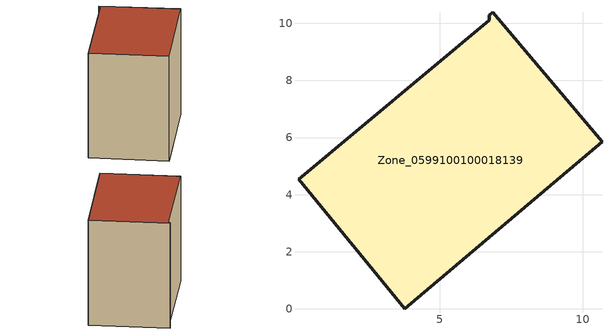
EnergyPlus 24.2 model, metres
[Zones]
Zone_0599100100018139
 floor ground (C_G): 0.05,4.53 6.73,10.11 6.72,10.28 6.86,10.39 10.68,5.85 3.77,0 z0
 wall outside (C_F): 3.77,0 10.68,5.85 6.86,10.39 6.72,10.28 6.73,10.11 0.05,4.53 3.77,0 z0:8.15
 roof outside (C_R): 6.73,10.11 0.05,4.53 3.77,0 10.68,5.85 6.86,10.39 6.72,10.28 z8.15
[BUILDING]
Pand.0599100100018139: North Axis=0; Terrain=City; Loads Convergence Tolerance Value=0.04; Temperature Convergence Tolerance Value=0.4; Solar Distribution=FullExterior; Maximum Number of Warmup Days=25; Minimum Number of Warmup Days=1
[Site:Location]
Rotterdam.The.Hague.AP_ZH_NLD Design_Conditions: Latitude=51.96; Longitude=4.45; Time Zone=1; Elevation=-4.5
[SITE:GROUNDTEMPERATURE:BUILDINGSURFACE]
18, 18, 18, 18, 18, 18, 18, 18, 18, 18, 18, 18
[MATERIAL] Thermal Absorptance=0.9; Solar Absorptance=0.7; Visible Absorptance=0.7
Name | Roughness | Thickness | Conductivity | Density | Specific Heat
G.TC.2015-2018 | MediumSmooth | 0.15 | 0.0428571 | 540 | 1210
F.TC.2015-2018 | Rough | 0.3 | 0.0666667 | 1920 | 840
R.TC.2015-2018 | MediumRough | 0.2 | 0.0333333 | 1500 | 1000
[CONSTRUCTION]
C_G: G.TC.2015-2018
C_F: F.TC.2015-2018
C_R: R.TC.2015-2018
[ZONE]
Zone_0599100100018139: Type=1; Multiplier=1; Ceiling Height=Autocalculate; Volume=Autocalculate; Floor Area=autocalculate; Part of Total Floor Area=Yes
[ZONEINFILTRATION:DESIGNFLOWRATE]
Infil_Zone_0599100100018139: Zone or ZoneList or Space or SpaceList=Zone_0599100100018139; Schedule=AlwaysOn; Design Flow Rate Calculation Method=Flow/Area; Flow Rate per Floor Area=0.0015; Constant Term Coefficient=1; Temperature Term Coefficient=0; Velocity Term Coefficient=0; Velocity Squared Term Coefficient=0
[HVACTEMPLATE:ZONE:IDEALLOADSAIRSYSTEM]
Zone_0599100100018139: Maximum Heating Supply Air Temperature=50; Minimum Cooling Supply Air Temperature=13; Maximum Heating Supply Air Humidity Ratio=0.0156; Minimum Cooling Supply Air Humidity Ratio=0.0077; Heating Limit=NoLimit; Cooling Limit=NoLimit; Dehumidification Control Type=ConstantSensibleHeatRatio; Cooling Sensible Heat Ratio=0.7; Dehumidification Setpoint=60; Humidification Control Type=None; Humidification Setpoint=30; Outdoor Air Method=None; Outdoor Air Flow Rate per Person=0.00944; Outdoor Air Flow Rate per Zone Floor Area=0; Outdoor Air Flow Rate per Zone=0; Demand Controlled Ventilation Type=None; Outdoor Air Economizer Type=NoEconomizer; Heat Recovery Type=None; Sensible Heat Recovery Effectiveness=0.7; Latent Heat Recovery Effectiveness=0.65
[ZONECONTROL:THERMOSTAT]
ThermostatControl_Zone_0599100100018139: Zone or ZoneList=Zone_0599100100018139; Control Type Schedule=DualSetpointControlType; Control 1=Thermostat_Zone_0599100100018139; Temperature Difference Between Cutout And Setpoint=0
[THERMOSTATSETPOINT:DUALSETPOINT]
Thermostat_Zone_0599100100018139: Heating Setpoint Temperature Schedule=HeatingSetpoint_Zone_0599100100018139; Cooling Setpoint Temperature Schedule=CoolingSetpoint_Zone_0599100100018139
[SCHEDULE:COMPACT]
HeatingSetpoint_Zone_0599100100018139: Through: 12/31, For: AllDays, Until: 24:00, 21
CoolingSetpoint_Zone_0599100100018139: Through: 12/31, For: AllDays, Until: 24:00, 24
DualSetpointControlType: Through: 12/31, For: AllDays, Until: 24:00, 4
AlwaysOn: Through: 12/31, For: AllDays, Until: 24:00, 1
